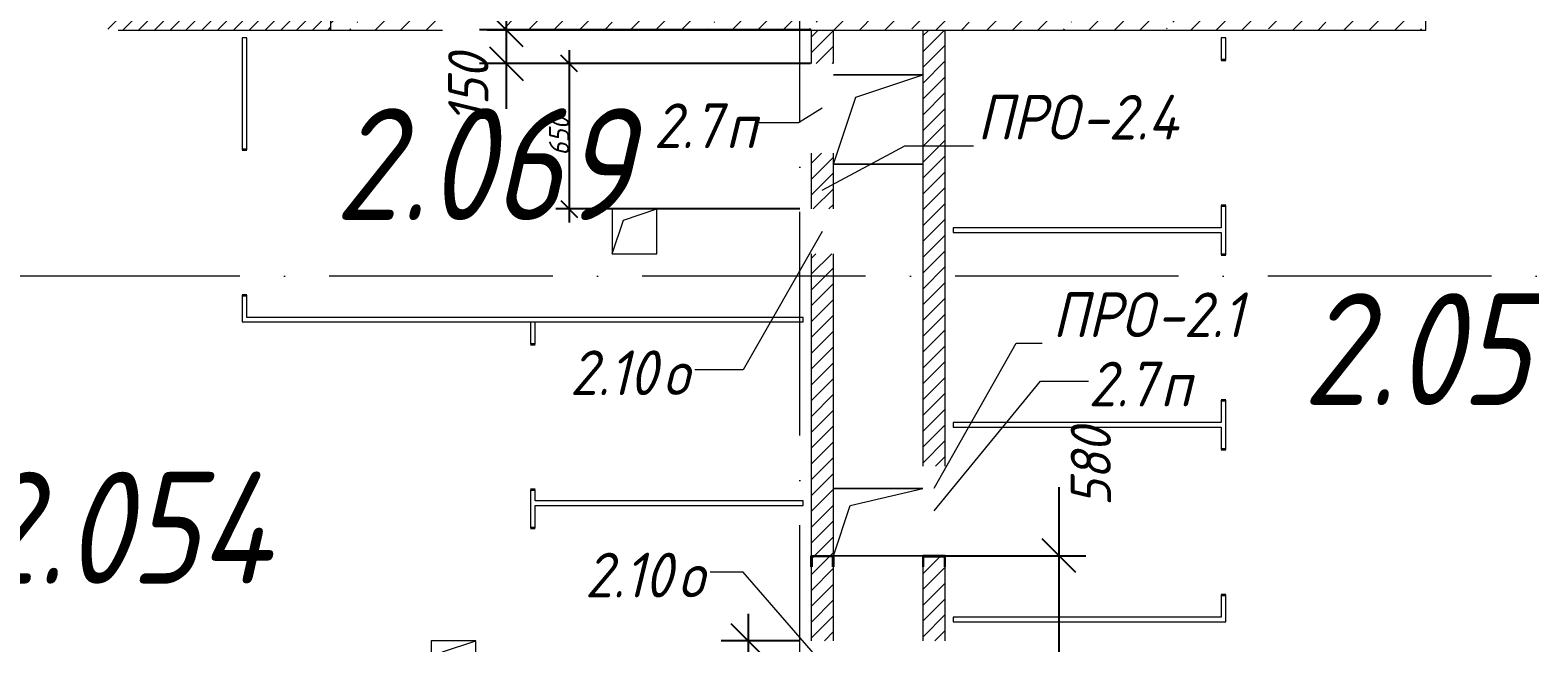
# Model space of a CAD drawing. Header units: millimetres. Extents: x -537608 to 253996, y -217170 to 186033.
# Drawn here: x -178243 to -171536, y -56547 to -53807 of the extents above; entities that cross this region are included whole.
import ezdxf

# ---------------------------------------------------------------- set-up
doc = ezdxf.new("R2010")
doc.units = ezdxf.units.MM
doc.linetypes.add('50_200_ШТРИХ_1Т_ш5_п1_п1_', pattern=[1400, 1000, -200, 0, -200])
for name, color, linetype, lineweight in [('A-____-____-DIMS', 7, 'Continuous', 9), ('A-DOOR-OPNG-MCUT', 7, 'Continuous', 35), ('A-FLOR-____-OTLN', 7, 'Continuous', 9), ('A-GENM-____-IDEN', 7, 'Continuous', 9), ('A-GENM-____-MCUT', 7, 'Continuous', 25), ('A-GENM-____-OTLN', 7, 'Continuous', 9), ('A-GENM-____-OTLN-1', 7, 'Continuous', 25), ('A-GLAZ-____-IDEN', 7, 'Continuous', 9), ('A-WALL-____-MCUT-1', 7, 'Continuous', 9), ('A-WALL-____-PATT-1', 7, 'Continuous', 9), ('A-WALL-FNSH-MCUT-1', 7, 'Continuous', 9), ('S-GRID-____-OTLN-1', 7, '50_200_ШТРИХ_1Т_ш5_п1_п1_', 9), ('Марки помещений', 7, 'Continuous', 9)]:
    doc.layers.add(name, color=color, linetype=linetype, lineweight=lineweight)
doc.layers.add('A-DOOR-____-OTLN-1', color=7, linetype='Continuous', lineweight=9, true_color=0xffffff)
doc.styles.add('ISOCPEUR_I_10', font='isocpeui.ttf', dxfattribs={"width": 0.9, "height": 180})
doc.styles.add('ISOCPEUR_I_3', font='isocpeui.ttf', dxfattribs={"width": 0.85, "height": 2.2})
doc.styles.add('ISOCPEUR_I_7', font='isocpeui.ttf', dxfattribs={"width": 0.9, "height": 90})
doc.styles.add('ISOCPEUR_I_9', font='isocpeui.ttf', dxfattribs={"width": 0.9, "height": 250})
doc.dimstyles.new('ISO-1_8_0_9К_СРЕДНИЙ_Кладочные_2', dxfattribs={"dimscale": 304.8, "dimtxt": 89.638306, "dimasz": 0.246063, "dimexe": 0.19685, "dimexo": 0, "dimgap": 0, "dimtad": 1, "dimdec": 3, "dimrnd": 0.001, "dimdsep": 46, "dimtxsty": 'ISOCPEUR_I_7', "dimblk1": 'OBLIQUE', "dimblk2": 'OBLIQUE', "dimsah": 1, "dimcen": 0.09, "dimdle": 0.19685, "dimazin": 0, "dimtfac": 1, "dimtdec": 4, "dimtix": 1, "dimtmove": 1, "dimatfit": 3, "dimfxl": 1, "dimtvp": 1, "dimtolj": 1, "dimtzin": 0, "dimarcsym": 2})
doc.dimstyles.new('ISO-1_8_0_9К_СРЕДНИЙ_Кладочные_3', dxfattribs={"dimscale": 304.8, "dimtxt": 179.276612, "dimasz": 0.492126, "dimexe": 0.393701, "dimexo": 0, "dimgap": 0, "dimtad": 1, "dimdec": 3, "dimrnd": 0.001, "dimdsep": 46, "dimtxsty": 'ISOCPEUR_I_10', "dimblk1": 'OBLIQUE', "dimblk2": 'OBLIQUE', "dimsah": 1, "dimcen": 0.09, "dimdle": 0.393701, "dimazin": 0, "dimtfac": 1, "dimtdec": 4, "dimtix": 1, "dimtmove": 0, "dimatfit": 3, "dimfxl": 1, "dimtvp": 1, "dimtolj": 1, "dimtzin": 0, "dimarcsym": 2})
doc.dimstyles.new('ISO-1_8_0_9К_СРЕДНИЙ_Кладочные_4', dxfattribs={"dimscale": 304.8, "dimtxt": 179.276612, "dimasz": 0.492126, "dimexe": 0.393701, "dimexo": 0, "dimgap": 0, "dimtad": 1, "dimdec": 3, "dimrnd": 0.001, "dimdsep": 46, "dimtxsty": 'ISOCPEUR_I_10', "dimblk1": 'OBLIQUE', "dimblk2": 'OBLIQUE', "dimsah": 1, "dimcen": 0.09, "dimdle": 0.393701, "dimazin": 0, "dimtfac": 1, "dimtdec": 4, "dimtix": 1, "dimtmove": 1, "dimatfit": 3, "dimfxl": 1, "dimtvp": 1, "dimtolj": 1, "dimtzin": 0, "dimarcsym": 2})
pattern_1 = [(45, (-184647.673, -56738.29), (-35.35534, 35.35534), [])]

# ---------------------------------------------------------------- blocks, each defined once
blk = doc.blocks.new('DOR_ДУ_распашная__1Ст_Прямоугольная_ШЕР - Вн_650х2100h_Кабинки С_у-17949503-АР1_План отверстий 2 этажа в осях 1-64_А-ГГ')
at = {"layer": 'A-DOOR-OPNG-MCUT'}
for p, q in [((-325, 10), (-325, -10)), ((325, -10), (325, 10))]:
    blk.add_line(p, q, dxfattribs=at)
blk = doc.blocks.new('DOR_ДУ_распашная__1Ст_Прямоугольная_ШЕР - Вн_650х2100h_Кабинки С_у-19996353-АР1_План отверстий 2 этажа в осях 1-64_А-ГГ')
at = {"layer": 'A-DOOR-OPNG-MCUT'}
for p, q in [((-325, 10), (-325, -10)), ((325, -10), (325, 10))]:
    blk.add_line(p, q, dxfattribs=at)
blk = doc.blocks.new('DOR_ДУ_распашная__1Ст_Прямоугольная_ШЕР - Вн_650х2100h_Кабинки С_у-17949507-АР1_План отверстий 2 этажа в осях 1-64_А-ГГ')
at = {"layer": 'A-DOOR-OPNG-MCUT'}
for p, q in [((-325, -10), (-325, 10)), ((325, 10), (325, -10))]:
    blk.add_line(p, q, dxfattribs=at)
blk = doc.blocks.new('154_Фахверк_СКБ_Швеллер - Тип_100_3960-28331862-АР1_План отверстий 2 этажа в осях 1-64_А-ГГ')
at = {"layer": 'A-GENM-____-MCUT'}
for p, q in [((175, 50), (125, 50)), ((125, 50), (125, -50)), ((128, 47), (175, 47)), ((128, -47), (128, 47)), ((175, 47), (175, 50)), ((125, -50), (175, -50)), ((175, -47), (128, -47)), ((175, -50), (175, -47))]:
    blk.add_line(p, q, dxfattribs=at)
blk = doc.blocks.new('154_Фахверк_СКБ_Швеллер - Тип_100_3960-28333271-АР1_План отверстий 2 этажа в осях 1-64_А-ГГ')
at = {"layer": 'A-GENM-____-MCUT'}
for p, q in [((125, 50), (175, 50)), ((125, -50), (125, 50)), ((128, 47), (128, -47)), ((175, 47), (128, 47)), ((175, 50), (175, 47)), ((175, -50), (125, -50)), ((128, -47), (175, -47)), ((175, -47), (175, -50))]:
    blk.add_line(p, q, dxfattribs=at)
blk = doc.blocks.new('AR_Отверстие прямоугольное _в плите_ - AR_Отверстие прямоугольное _в плите_-30459207-АР1_План отверстий 2 этажа в осях 1-64_А-ГГ')
at = {"layer": 'A-GENM-____-OTLN'}
for p, q in [((100, 100), (-100, 100)), ((-100, 100), (-100, -100)), ((-50, 50), (100, 100)), ((100, -100), (100, 100)), ((-100, -100), (-50, 50)), ((-100, -100), (100, -100))]:
    blk.add_line(p, q, dxfattribs=at)
blk = doc.blocks.new('AR_Отверстие прямоугольное _в плите_ - AR_Отверстие прямоугольное _в плите_-30459211-АР1_План отверстий 2 этажа в осях 1-64_А-ГГ')
at = {"layer": 'A-GENM-____-OTLN'}
for p, q in [((200, 200), (-200, 200)), ((-100, 100), (200, 200)), ((-200, -200), (-100, 100)), ((-200, -200), (200, -200))]:
    blk.add_line(p, q, dxfattribs=at)
blk = doc.blocks.new('AR_Отверстие прямоугольное _в плите_ - AR_Отверстие прямоугольное _в плите_-30459214-АР1_План отверстий 2 этажа в осях 1-64_А-ГГ')
at = {"layer": 'A-GENM-____-OTLN'}
for p, q in [((200, 150), (-200, 150)), ((-125, 75), (200, 150)), ((-200, -150), (-125, 75)), ((-200, -150), (200, -150))]:
    blk.add_line(p, q, dxfattribs=at)
blk = doc.blocks.new('_Oblique')
at = {"color": 0, "linetype": 'ByBlock', "lineweight": -2}
blk.add_line((-0.5, -0.5), (0.5, 0.5), dxfattribs=at)
blk = doc.blocks.new('*D2384')
at = {"layer": 'A-____-____-DIMS', "color": 0, "lineweight": -2, "transparency": 16777216}
for p, q in [((-176111.4, -53687.2), (-176111.4, -53957.2)), ((-174747.7, -53807.2), (-176231.4, -53807.2)), ((-174750.7, -53957.2), (-176231.4, -53957.2)), ((-176111.4, -53957.2), (-176111.4, -54160.2))]:
    blk.add_line(p, q, dxfattribs=at)
at = {"layer": 'Defpoints', "color": 0, "transparency": 16777216}
for p in [(-174747.7, -53807.2), (-176111.4, -53957.2), (-174750.7, -53957.2)]:
    blk.add_point(p, dxfattribs=at)
at = {"layer": 'A-____-____-DIMS', "color": 0, "lineweight": -2, "transparency": 16777216, "xscale": 150, "yscale": 150, "zscale": 150}
for p, rotation in [((-176111.4, -53807.2), 90), ((-176111.4, -53957.2), 270)]:
    blk.add_blockref('_Oblique', p, dxfattribs=dict(at, rotation=rotation))
at = {"layer": 'A-____-____-DIMS', "color": 0, "transparency": 16777216, "insert": (-176371.7, -54224.3), "char_height": 180, "width": 368.207, "attachment_point": 1, "rotation": 90, "line_spacing_factor": 1.149209, "style": 'ISOCPEUR_I_10'}
blk.add_mtext('\\A1;150', dxfattribs=at)
blk = doc.blocks.new('*D2385')
at = {"layer": 'A-____-____-DIMS', "color": 0, "lineweight": -2, "transparency": 16777216}
for p, q in [((-175830.2, -53897.2), (-175830.2, -54667.2)), ((-174750.7, -53957.2), (-175890.2, -53957.2)), ((-174797.7, -54607.2), (-175890.2, -54607.2))]:
    blk.add_line(p, q, dxfattribs=at)
at = {"layer": 'Defpoints', "color": 0, "transparency": 16777216}
for p in [(-174750.7, -53957.2), (-175830.2, -54607.2), (-174797.7, -54607.2)]:
    blk.add_point(p, dxfattribs=at)
at = {"layer": 'A-____-____-DIMS', "color": 0, "lineweight": -2, "transparency": 16777216, "xscale": 75, "yscale": 75, "zscale": 75}
for p, rotation in [((-175830.2, -53957.2), 90), ((-175830.2, -54607.2), 270)]:
    blk.add_blockref('_Oblique', p, dxfattribs=dict(at, rotation=rotation))
at = {"layer": 'A-____-____-DIMS', "color": 0, "transparency": 16777216, "insert": (-175875.2, -54282.2), "char_height": 90, "width": 409.578, "attachment_point": 5, "rotation": 90, "style": 'ISOCPEUR_I_7'}
blk.add_mtext('\\A1;650', dxfattribs=at)
blk = doc.blocks.new('*D2387')
at = {"layer": 'A-____-____-DIMS', "color": 0, "lineweight": -2, "transparency": 16777216}
for p, q in [((-175030.1, -56417.2), (-175030.1, -56786.6)), ((-174797.7, -56537.2), (-175150.1, -56537.2)), ((-175030.1, -57877.2), (-175030.1, -57184.6)), ((-174750.7, -57757.2), (-175150.1, -57757.2))]:
    blk.add_line(p, q, dxfattribs=at)
at = {"layer": 'Defpoints', "color": 0, "transparency": 16777216}
for p in [(-174797.7, -56537.2), (-175030.1, -57757.2), (-174750.7, -57757.2)]:
    blk.add_point(p, dxfattribs=at)
at = {"layer": 'A-____-____-DIMS', "color": 0, "lineweight": -2, "transparency": 16777216, "xscale": 150, "yscale": 150, "zscale": 150}
for p, rotation in [((-175030.1, -56537.2), 90), ((-175030.1, -57757.2), 270)]:
    blk.add_blockref('_Oblique', p, dxfattribs=dict(at, rotation=rotation))
at = {"layer": 'A-____-____-DIMS', "color": 0, "transparency": 16777216, "insert": (-175265.2, -57237.9), "char_height": 180, "width": 504.733, "attachment_point": 1, "rotation": 90, "line_spacing_factor": 1.149209, "style": 'ISOCPEUR_I_10'}
blk.add_mtext('\\A1;1220', dxfattribs=at)
blk = doc.blocks.new('*D2389')
at = {"layer": 'A-____-____-DIMS', "color": 0, "lineweight": -2, "transparency": 16777216}
for p, q in [((-173638.3, -56157.2), (-173638.3, -55850.9)), ((-173638.3, -56737.2), (-173638.3, -56037.2)), ((-174222.1, -56157.2), (-173518.3, -56157.2)), ((-174202.5, -56737.2), (-173518.3, -56737.2))]:
    blk.add_line(p, q, dxfattribs=at)
at = {"layer": 'Defpoints', "color": 0, "transparency": 16777216}
for p in [(-174222.1, -56157.2), (-174202.5, -56737.2), (-173638.3, -56737.2)]:
    blk.add_point(p, dxfattribs=at)
at = {"layer": 'A-____-____-DIMS', "color": 0, "lineweight": -2, "transparency": 16777216, "xscale": 150, "yscale": 150, "zscale": 150}
for p, rotation in [((-173638.3, -56157.2), 90), ((-173638.3, -56737.2), 270)]:
    blk.add_blockref('_Oblique', p, dxfattribs=dict(at, rotation=rotation))
at = {"layer": 'A-____-____-DIMS', "color": 0, "transparency": 16777216, "insert": (-173586.2, -55935.7), "char_height": 180, "width": 409.578, "attachment_point": 1, "rotation": 90, "line_spacing_factor": 1.149209, "style": 'ISOCPEUR_I_10'}
blk.add_mtext('\\A1;580', dxfattribs=at)

msp = doc.modelspace()

# ---------------------------------------------------------------- hatches: boundary and pattern name
at = {"layer": 'A-WALL-____-PATT-1'}
h = msp.add_hatch(dxfattribs=at)
h.set_pattern_fill('FP_25', color=256, style=0, pattern_type=2)
h.set_pattern_definition([(45, (-184647.67, -56738.29), (-114.0493, 114.0493), []), (45, (-184533.62, -56738.29), (-114.0493, 114.0493), [201.612, -40.322, 3.353, -36.97])])
h.paths.add_polyline_path([(-171997.6725, -53807.2474), (-171997.6725, -53557.2474), (-176197.6725, -53557.2474), (-176197.6725, -53807.2474), (-172289.1121, -53807.2474)], flags=0)
h.paths.add_polyline_path([(-176397.6725, -53807.2474), (-176397.6725, -53557.2474), (-176897.6725, -53557.2474), (-176897.6725, -53807.2474)], flags=0)
h = msp.add_hatch(dxfattribs=at)
h.set_pattern_fill('FP_5', color=256, style=0, pattern_type=2)
h.set_pattern_definition(pattern_1)
h.paths.add_polyline_path([(-176897.6725, -53807.2474), (-176897.6725, -53707.2474), (-177847.6725, -53707.2474), (-177847.6725, -53710.2474), (-177894.6725, -53710.2474), (-177894.6725, -53804.2474), (-177847.6725, -53804.2474), (-177847.6725, -53807.2474), (-177591.505, -53807.2474)], flags=0)
h = msp.add_hatch(dxfattribs=at)
h.set_pattern_fill('FP_5', color=256, style=0, pattern_type=2)
h.set_pattern_definition(pattern_1)
h.paths.add_polyline_path([(-174647.6725, -58407.2474), (-174647.6725, -58157.2474), (-174747.6725, -58157.2474), (-174747.6725, -58407.2474)], flags=0)
h.paths.add_polyline_path([(-174747.6725, -57757.2474), (-174647.6725, -57757.2474), (-174647.6725, -56737.2474), (-174747.6725, -56737.2474), (-174747.6725, -57722.3688)], flags=0)
h.paths.add_polyline_path([(-174747.6725, -56537.2474), (-174647.6725, -56537.2474), (-174647.6725, -56207.2474), (-174650.6725, -56207.2474), (-174650.6725, -56160.2474), (-174744.6725, -56160.2474), (-174744.6725, -56207.2474), (-174747.6725, -56207.2474)], flags=0)
h.paths.add_polyline_path([(-174650.6725, -56157.2474), (-174647.6725, -56157.2474), (-174647.6725, -54807.2474), (-174747.6725, -54807.2474), (-174747.6725, -56157.2474), (-174744.481, -56157.2474)], flags=0)
h.paths.add_polyline_path([(-174647.6725, -54607.2474), (-174647.6725, -54357.2474), (-174747.6725, -54357.2474), (-174747.6725, -54607.2474)], flags=0)
h.paths.add_polyline_path([(-174747.6725, -53957.2474), (-174647.6725, -53957.2474), (-174647.6725, -53807.2474), (-174747.6725, -53807.2474)], flags=0)
h = msp.add_hatch(dxfattribs=at)
h.set_pattern_fill('FP_5', color=256, style=0, pattern_type=2)
h.set_pattern_definition(pattern_1)
h.paths.add_polyline_path([(-174247.6725, -58157.2474), (-174147.6725, -58157.2474), (-174147.6725, -56737.2474), (-174247.6725, -56737.2474), (-174247.6725, -57722.3688)], flags=0)
h.paths.add_polyline_path([(-174147.6725, -56537.2474), (-174147.6725, -56207.2474), (-174150.6725, -56207.2474), (-174150.6725, -56160.2474), (-174244.6725, -56160.2474), (-174244.6725, -56207.2474), (-174247.6725, -56207.2474), (-174247.6725, -56537.2474), (-174150.6725, -56537.2474)], flags=0)
h.paths.add_polyline_path([(-174147.6725, -55757.2474), (-174147.6725, -53807.2474), (-174247.6725, -53807.2474), (-174247.6725, -55757.2474)], flags=0)

# ---------------------------------------------------------------- linework, layer by layer
at = {"layer": 'A-FLOR-____-OTLN'}
for p, q in [((-174647.6725, -54007.2474), (-174247.6725, -54007.2474)), ((-174247.6725, -54407.2474), (-174647.6725, -54407.2474)), ((-174647.6725, -55857.2474), (-174247.6725, -55857.2474)), ((-174247.6725, -56157.2474), (-174647.6725, -56157.2474))]:
    msp.add_line(p, q, dxfattribs=at)
at = {"layer": 'A-GENM-____-IDEN'}
for p, q in [((-174697.6725, -54522.7047), (-174327.8918, -54324.3061)), ((-174327.8918, -54324.3061), (-174021.6056, -54324.3061)), ((-174197.6725, -55854.6885), (-173830.3062, -55207.2905)), ((-173830.3062, -55207.2905), (-173714.516, -55207.2905))]:
    msp.add_line(p, q, dxfattribs=at)
at = {"layer": 'A-GLAZ-____-IDEN'}
for p, q in [((-174697.6725, -54157.2474), (-174804.3216, -54222.7474)), ((-174804.3216, -54222.7474), (-174987.6725, -54222.7474)), ((-174697.6725, -54707.2474), (-175051.7839, -55326.8704)), ((-175051.7839, -55326.8704), (-175267.7106, -55326.8704)), ((-174197.6725, -55957.2474), (-173721.662, -55377.4246)), ((-173721.662, -55377.4246), (-173507.0298, -55377.4246)), ((-175051.7839, -56231.2031), (-175199.9703, -56231.2031)), ((-174697.6725, -56637.2474), (-175051.7839, -56231.2031))]:
    msp.add_line(p, q, dxfattribs=at)
at = {"layer": 'A-WALL-____-MCUT-1'}
for p, q in [((-176897.6725, -53557.2474), (-176897.6725, -53807.2474)), ((-171997.6725, -53807.2474), (-171997.6725, -53557.2474)), ((-176897.6725, -53807.2474), (-176397.6725, -53807.2474)), ((-176197.6725, -53807.2474), (-171997.6725, -53807.2474))]:
    msp.add_line(p, q, dxfattribs=at)
at = {"layer": 'A-WALL-FNSH-MCUT-1'}
for p, q in [((-177847.6725, -53807.2474), (-176897.6725, -53807.2474)), ((-177272.6725, -53842.2474), (-177292.6725, -53842.2474)), ((-177292.6725, -53842.2474), (-177292.6725, -54342.2474)), ((-177272.6725, -54342.2474), (-177272.6725, -53842.2474)), ((-174747.6725, -53807.2474), (-174747.6725, -53957.2474)), ((-174647.6725, -53957.2474), (-174647.6725, -53807.2474)), ((-174247.6725, -53807.2474), (-174247.6725, -55757.2474)), ((-174147.6725, -55757.2474), (-174147.6725, -53807.2474)), ((-172892.6725, -53842.2474), (-172912.6725, -53842.2474)), ((-172912.6725, -53842.2474), (-172912.6725, -53942.2474)), ((-172892.6725, -53942.2474), (-172892.6725, -53842.2474)), ((-174747.6725, -54357.2474), (-174747.6725, -54607.2474)), ((-174647.6725, -54607.2474), (-174647.6725, -54357.2474)), ((-172912.6725, -54592.2474), (-172912.6725, -54692.2474)), ((-172892.6725, -54812.2474), (-172892.6725, -54592.2474)), ((-172912.6725, -54692.2474), (-174112.6725, -54692.2474)), ((-174112.6725, -54692.2474), (-174112.6725, -54712.2474)), ((-174112.6725, -54712.2474), (-172912.6725, -54712.2474)), ((-172912.6725, -54712.2474), (-172912.6725, -54812.2474)), ((-174747.6725, -54807.2474), (-174747.6725, -56157.2474)), ((-174647.6725, -56157.2474), (-174647.6725, -54807.2474)), ((-177292.6725, -54992.2474), (-177292.6725, -55112.2474)), ((-177272.6725, -55092.2474), (-177272.6725, -54992.2474)), ((-177292.6725, -55112.2474), (-174782.6725, -55112.2474)), ((-174782.6725, -55092.2474), (-177272.6725, -55092.2474)), ((-176002.6725, -55112.2474), (-176002.6725, -55212.2474)), ((-175982.6725, -55212.2474), (-175982.6725, -55112.2474)), ((-174782.6725, -55112.2474), (-174782.6725, -55092.2474)), ((-172912.6725, -55462.2474), (-172912.6725, -55562.2474)), ((-172892.6725, -55682.2474), (-172892.6725, -55462.2474)), ((-172912.6725, -55562.2474), (-174112.6725, -55562.2474)), ((-174112.6725, -55562.2474), (-174112.6725, -55582.2474)), ((-174112.6725, -55582.2474), (-172912.6725, -55582.2474)), ((-172912.6725, -55582.2474), (-172912.6725, -55682.2474)), ((-176002.6725, -55862.2474), (-176002.6725, -56032.2474)), ((-175982.6725, -55912.2474), (-175982.6725, -55862.2474)), ((-174782.6725, -55912.2474), (-175982.6725, -55912.2474)), ((-175982.6725, -56032.2474), (-175982.6725, -55932.2474)), ((-175982.6725, -55932.2474), (-174782.6725, -55932.2474)), ((-174782.6725, -55932.2474), (-174782.6725, -55912.2474)), ((-174747.6725, -56207.2474), (-174747.6725, -56537.2474)), ((-174647.6725, -56537.2474), (-174647.6725, -56207.2474)), ((-174247.6725, -56207.2474), (-174247.6725, -56537.2474)), ((-174147.6725, -56537.2474), (-174147.6725, -56207.2474)), ((-172912.6725, -56332.2474), (-172912.6725, -56432.2474)), ((-172892.6725, -56452.2474), (-172892.6725, -56332.2474)), ((-172912.6725, -56432.2474), (-174112.6725, -56432.2474)), ((-174112.6725, -56432.2474), (-174112.6725, -56452.2474)), ((-174112.6725, -56452.2474), (-172892.6725, -56452.2474))]:
    msp.add_line(p, q, dxfattribs=at)
at = {"layer": 'S-GRID-____-OTLN-1'}
for p, q in [((-174797.6725, -61220.8957), (-174797.6725, -6857.3298)), ((-80697.0554, -54907.2474), (-189316.4427, -54907.2474))]:
    msp.add_line(p, q, dxfattribs=at)

# ---------------------------------------------------------------- block references
at = {"layer": 'A-DOOR-____-OTLN-1'}
for name, p, rotation in [('DOR_ДУ_распашная__1Ст_Прямоугольная_ШЕР - Вн_650х2100h_Кабинки С_у-17949503-АР1_План отверстий 2 этажа в осях 1-64_А-ГГ', (-172902.6725, -54267.2474), 269.9999999999989), ('DOR_ДУ_распашная__1Ст_Прямоугольная_ШЕР - Вн_650х2100h_Кабинки С_у-19996353-АР1_План отверстий 2 этажа в осях 1-64_А-ГГ', (-177282.6725, -54667.2474), 90), ('DOR_ДУ_распашная__1Ст_Прямоугольная_ШЕР - Вн_650х2100h_Кабинки С_у-17949503-АР1_План отверстий 2 этажа в осях 1-64_А-ГГ', (-172902.6725, -55137.2474), 269.9999999999989), ('DOR_ДУ_распашная__1Ст_Прямоугольная_ШЕР - Вн_650х2100h_Кабинки С_у-17949507-АР1_План отверстий 2 этажа в осях 1-64_А-ГГ', (-175992.6725, -55537.2474), 270.0000000000007), ('DOR_ДУ_распашная__1Ст_Прямоугольная_ШЕР - Вн_650х2100h_Кабинки С_у-17949503-АР1_План отверстий 2 этажа в осях 1-64_А-ГГ', (-172902.6725, -56007.2474), 269.9999999999989), ('DOR_ДУ_распашная__1Ст_Прямоугольная_ШЕР - Вн_650х2100h_Кабинки С_у-17949507-АР1_План отверстий 2 этажа в осях 1-64_А-ГГ', (-175992.6725, -56357.2474), 270.0000000000007)]:
    msp.add_blockref(name, p, dxfattribs=dict(at, rotation=rotation))
at = {"layer": 'A-GENM-____-OTLN'}
for name, p in [('AR_Отверстие прямоугольное _в плите_ - AR_Отверстие прямоугольное _в плите_-30459211-АР1_План отверстий 2 этажа в осях 1-64_А-ГГ', (-174447.6725, -54207.2474)), ('AR_Отверстие прямоугольное _в плите_ - AR_Отверстие прямоугольное _в плите_-30459207-АР1_План отверстий 2 этажа в осях 1-64_А-ГГ', (-175537.6725, -54707.2474)), ('AR_Отверстие прямоугольное _в плите_ - AR_Отверстие прямоугольное _в плите_-30459214-АР1_План отверстий 2 этажа в осях 1-64_А-ГГ', (-174447.6725, -56007.2474)), ('AR_Отверстие прямоугольное _в плите_ - AR_Отверстие прямоугольное _в плите_-30459207-АР1_План отверстий 2 этажа в осях 1-64_А-ГГ', (-176347.6725, -56637.2474))]:
    msp.add_blockref(name, p, dxfattribs=at)
at = {"layer": 'A-GENM-____-OTLN-1', "rotation": 269.9999999999997}
for name, p in [('154_Фахверк_СКБ_Швеллер - Тип_100_3960-28333271-АР1_План отверстий 2 этажа в осях 1-64_А-ГГ', (-174697.6725, -56032.2474)), ('154_Фахверк_СКБ_Швеллер - Тип_100_3960-28331862-АР1_План отверстий 2 этажа в осях 1-64_А-ГГ', (-174197.6725, -56032.2474))]:
    msp.add_blockref(name, p, dxfattribs=at)

# ---------------------------------------------------------------- texts
at = {"layer": 'A-GENM-____-IDEN', "char_height": 200, "attachment_point": 1, "style": 'ISOCPEUR_I_9'}
for s, insert, width in [('ПРО', (-174004.1622, -54097.19), 562.784625), ('-2.4', (-173539.8185, -54097.19), 577.215), ('ПРО', (-173667.3727, -54980.1744), 562.784625), ('-2.1', (-173203.0289, -54980.1744), 505.063125)]:
    msp.add_mtext(s, dxfattribs=dict(at, insert=insert, width=width))
at = {"layer": 'A-GLAZ-____-IDEN', "char_height": 200, "attachment_point": 1, "style": 'ISOCPEUR_I_9'}
for s, insert, width in [('2.7', (-175451.7219, -54135.1328), 389.620125), ('\\fISOCPEUR|b0|i1|c204|p34|;\\W.9;п', (-175130.2531, -54135.1328), 158.734125), ('2.10', (-175827.1622, -55239.2558), 505.063125), ('\\fISOCPEUR|b0|i1|c204|p34|;\\W.9;о', (-175410.4435, -55239.2558), 158.734125), ('2.7', (-173507.0298, -55289.81), 389.620125), ('\\fISOCPEUR|b0|i1|c204|p34|;\\W.9;п', (-173185.5611, -55289.81), 158.734125), ('2.10', (-175759.4219, -56143.5885), 505.063125), ('\\fISOCPEUR|b0|i1|c204|p34|;\\W.9;о', (-175342.7031, -56143.5885), 158.734125)]:
    msp.add_mtext(s, dxfattribs=dict(at, insert=insert, width=width))
at = {"layer": 'Марки помещений', "char_height": 500, "attachment_point": 1, "style": 'ISOCPEUR_I_3'}
for s, insert, width in [('2.069', (-176880.6754, -54156.8366), 785.65375), ('2.051', (-172548.8964, -54983.6815), 737.5525), ('2.054', (-178503.8334, -55781.9628), 817.72125)]:
    msp.add_mtext(s, dxfattribs=dict(at, insert=insert, width=width))

# ---------------------------------------------------------------- dimensions: what is measured, and where the dimension line sits
at = {"layer": 'A-____-____-DIMS'}
for base, p1, p2, dimstyle, override, picture, middle in [((-176111.4118, -53957.2474), (-174747.6725, -53807.2474), (-174750.7205, -53957.2474), 'ISO-1_8_0_9К_СРЕДНИЙ_Кладочные_3', {"dimpost": '<>', "dimfxl": 150.030964}, '*D2384', (-176251.689, -54160.1974)), ((-173638.2656, -56737.2474), (-174222.0866, -56157.2474), (-174202.4835, -56737.2474), 'ISO-1_8_0_9К_СРЕДНИЙ_Кладочные_3', {"dimpost": '<>', "dimfxl": 580.331182}, '*D2389', (-173466.2019, -55850.8955)), ((-175030.0716, -57757.2474), (-174797.6725, -56537.2474), (-174750.7205, -57757.2474), 'ISO-1_8_0_9К_СРЕДНИЙ_Кладочные_4', {"dimpost": '<>', "dimfxl": 1220.903145}, '*D2387', (-175145.2336, -56985.5536))]:
    dim = msp.add_linear_dim(base=base, p1=p1, p2=p2, angle=90, dimstyle=dimstyle, override=override, dxfattribs=at)
    dim.commit()
    dim.dimension.update_dxf_attribs({"geometry": picture, "text_midpoint": middle, "dimtype": 160, "text_rotation": 90})
dim = msp.add_linear_dim(base=(-175830.1976, -54607.2474), p1=(-174750.7205, -53957.2474), p2=(-174797.6725, -54607.2474), angle=90, dimstyle='ISO-1_8_0_9К_СРЕДНИЙ_Кладочные_2', override={"dimpost": '<>', "dimfxl": 651.693556}, dxfattribs=at)
dim.commit()
dim.dimension.update_dxf_attribs({"geometry": '*D2385', "text_midpoint": (-175875.1976, -54282.2474)})

doc.saveas('drawing.dxf')
